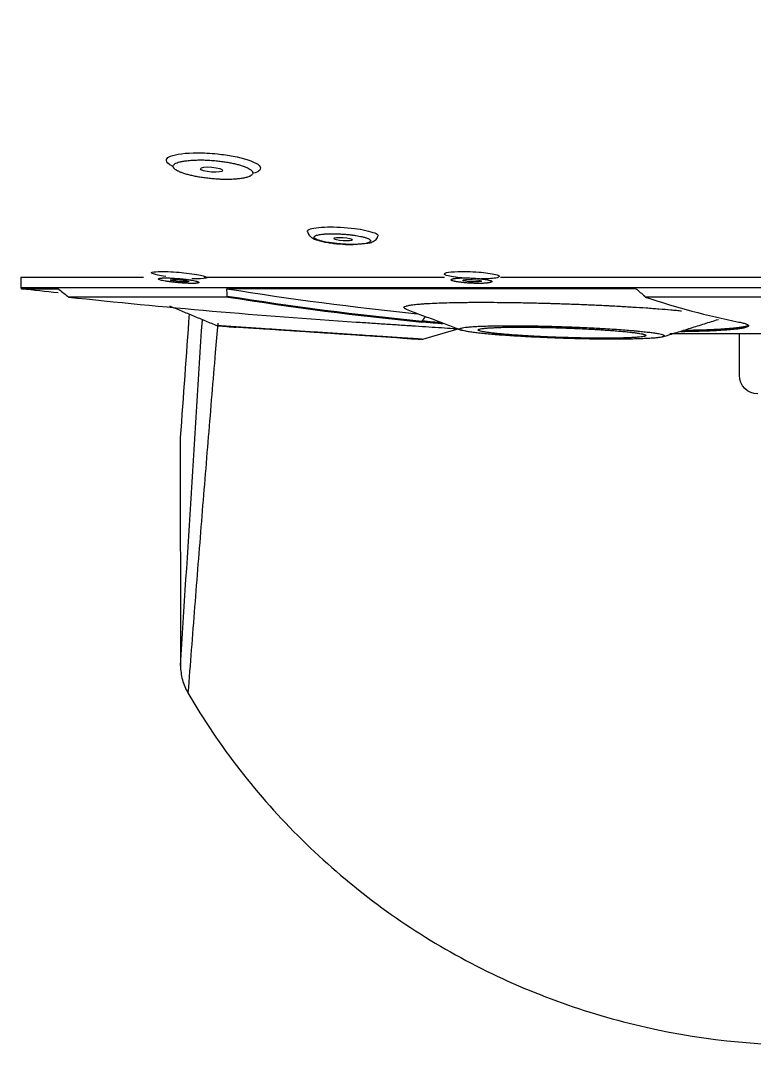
# Model space of a CAD drawing. Header units: inches. Extents: x 1105 to 1525, y -292 to 302.
# Drawn here: x 1203.21 to 1222.83, y 144.93 to 172.95 of the extents above; entities that cross this region are included whole.
import ezdxf

# ---------------------------------------------------------------- set-up
doc = ezdxf.new("R2010")
doc.units = ezdxf.units.IN
doc.header["$LTSCALE"] = 2.42
doc.header["$MEASUREMENT"] = 0
doc.header["$PDMODE"] = 3
doc.header["$PDSIZE"] = 0.3125
doc.layers.get('0').update_dxf_attribs({"linetype": 'CONTINUOUS'})
doc.layers.get('Defpoints').update_dxf_attribs({"linetype": 'CONTINUOUS'})
doc.layers.add('DIM', color=3, linetype='CONTINUOUS', lineweight=18)
doc.styles.get("Standard").update_dxf_attribs({"font": 'arial.ttf', "width": 0.8})
doc.dimstyles.new('ISO-25', dxfattribs={"dimtxt": 5, "dimasz": 2.5, "dimexe": 1.25, "dimexo": 0.625, "dimgap": 2, "dimtad": 1, "dimtih": 1, "dimtoh": 1, "dimdec": 1, "dimdsep": 46, "dimtxsty": 'Standard', "dimcen": 0, "dimclrd": 3, "dimclre": 3, "dimclrt": 4, "dimadec": 0, "dimazin": 0, "dimtfac": 1, "dimtdec": 1, "dimtmove": 0, "dimatfit": 3, "dimfxl": 1, "dimarcsym": 0})

# ---------------------------------------------------------------- blocks, each defined once
blk = doc.blocks.new('*D41')
at = {"layer": 'Defpoints', "color": 0, "transparency": 16777216}
for p in [(1166.209, 175.449), (1282.209, 175.449), (1282.209, 120.66)]:
    blk.add_point(p, dxfattribs=at)
at = {"layer": 'DIM', "color": 3, "lineweight": -2, "transparency": 16777216}
for p, q in [((1166.209, 174.824), (1166.209, 119.41)), ((1282.209, 174.824), (1282.209, 119.41)), ((1171.209, 120.66), (1217.979, 120.66)), ((1277.209, 120.66), (1230.438, 120.66))]:
    blk.add_line(p, q, dxfattribs=at)
at = {"layer": 'DIM', "color": 3, "transparency": 16777216}
for points in [[(1171.209, 121.493), (1171.209, 119.826), (1166.209, 120.66)], [(1277.209, 121.493), (1277.209, 119.826), (1282.209, 120.66)]]:
    blk.add_solid(points, dxfattribs=at)
at = {"layer": 'DIM', "color": 4, "transparency": 16777216, "insert": (1224.209, 120.66), "char_height": 5, "attachment_point": 5}
blk.add_mtext('116', dxfattribs=at)

msp = doc.modelspace()

# ---------------------------------------------------------------- linework, layer by layer
at = {"linetype": 'Continuous', "lineweight": 18, "extrusion": (-1, -2.22045e-16, 0)}
for p, q in [((1206.492, 166.074), (1203.209, 166.074)), ((1203.209, 166.074), (1203.209, 165.79)), ((1214.559, 166.074), (1208.12, 166.074)), ((1223.442, 166.074), (1216.058, 166.074)), ((1203.209, 165.79), (1203.228, 165.771)), ((1245.209, 165.79), (1203.209, 165.79)), ((1203.228, 165.771), (1204.206, 165.771)), ((1219.688, 165.771), (1208.726, 165.771)), ((1204.482, 165.546), (1204.453, 165.574)), ((1208.758, 165.546), (1204.482, 165.546)), ((1208.739, 165.574), (1208.758, 165.546)), ((1219.932, 165.546), (1219.923, 165.574)), ((1228.485, 165.546), (1219.932, 165.546)), ((1227.81, 164.56), (1220.601, 164.56)), ((1222.459, 163.449), (1222.459, 164.56)), ((1207.48, 161.781), (1207.48, 161.777)), ((1207.48, 161.781), (1207.486, 155.665))]:
    msp.add_line(p, q, dxfattribs=at)
at = {"linetype": 'Continuous', "lineweight": 18}
for radius, start, end in [(196.816, 263.88072, 264.16595), (197.316, 265.43023, 265.57124), (197.316, 266.87116, 267.00863)]:
    msp.add_arc((1224.209, 361.465), radius, start, end, dxfattribs=at)
at = {"linetype": 'Continuous', "lineweight": 18, "extrusion": (0, 0, -1)}
msp.add_arc((-1222.959, 163.449), 0.5, 270, 0, dxfattribs=at)
at = {"linetype": 'Continuous', "lineweight": 18}
for centre, major_axis, ratio in [((1208.319, 168.963), (-0.299, 0.025), 0.219973), ((1211.842, 167.098), (-0.249, 0.016), 0.172149), ((1207.455, 165.983), (0.249, -0.021), 0.101353), ((1215.299, 165.983), (0.25, -0.011), 0.124328)]:
    msp.add_ellipse(centre, major_axis=major_axis, ratio=ratio, dxfattribs=at)
for centre, major_axis, ratio, start_param, end_param in [((1222.508, 361.465), (0, 196.803), 0.660789, 3.035411, 3.074817), ((1224.689, 361.465), (0, 197.001), 0.980409, 3.036775, 3.076843), ((1222.378, 361.465), (0, -196.975), 0.660789, 6.178206, 6.218436), ((1222.378, 361.465), (0, -197.001), 0.660789, 6.178368, 6.218436), ((1226.52, 361.465), (0, 197.001), 0.31962, 3.036775, 3.076843), ((1208.552, 155.42), (0.865, 0.502), 0.150778, 3.03382, 3.265159)]:
    msp.add_ellipse(centre, major_axis=major_axis, ratio=ratio, start_param=start_param, end_param=end_param, dxfattribs=at)
for points, knots in [([(1207.274, 169.053), (1207.237, 169.071), (1207.205, 169.089), (1207.119, 169.15), (1207.097, 169.196), (1207.113, 169.238)], [0, 0, 0, 0, 0.281883, 0.281883, 1, 1, 1, 1]), ([(1208.442, 169.199), (1208.413, 169.202), (1208.356, 169.207), (1208.271, 169.213), (1208.188, 169.218), (1208.107, 169.221), (1208.027, 169.222), (1207.949, 169.221), (1207.873, 169.219), (1207.799, 169.215), (1207.726, 169.209), (1207.641, 169.2), (1207.55, 169.187), (1207.46, 169.169), (1207.389, 169.148), (1207.336, 169.123), (1207.302, 169.095), (1207.29, 169.071), (1207.288, 169.051), (1207.29, 169.037), (1207.294, 169.023), (1207.302, 169.009), (1207.313, 168.995), (1207.328, 168.981), (1207.345, 168.967), (1207.365, 168.953), (1207.389, 168.939), (1207.415, 168.925), (1207.445, 168.91), (1207.478, 168.896), (1207.514, 168.882), (1207.57, 168.862), (1207.65, 168.836), (1207.76, 168.807), (1207.879, 168.781), (1208.006, 168.758), (1208.142, 168.738), (1208.285, 168.722), (1208.428, 168.709), (1208.569, 168.701), (1208.704, 168.698), (1208.832, 168.7), (1208.955, 168.707), (1209.076, 168.718), (1209.189, 168.736), (1209.287, 168.759), (1209.359, 168.788), (1209.405, 168.821), (1209.422, 168.852), (1209.423, 168.878), (1209.419, 168.898), (1209.408, 168.918), (1209.391, 168.938), (1209.368, 168.958), (1209.339, 168.978), (1209.303, 168.997), (1209.262, 169.017), (1209.215, 169.037), (1209.15, 169.061), (1209.066, 169.088), (1208.958, 169.117), (1208.842, 169.142), (1208.716, 169.165), (1208.582, 169.184), (1208.489, 169.194), (1208.442, 169.199)], [0, 0, 0, 0, 0.012643, 0.025015, 0.037203, 0.049295, 0.061385, 0.073564, 0.085922, 0.098545, 0.111515, 0.124906, 0.146872, 0.167908, 0.188379, 0.208679, 0.229213, 0.250373, 0.259612, 0.268709, 0.277687, 0.286569, 0.29538, 0.304147, 0.312893, 0.321647, 0.330432, 0.339276, 0.348203, 0.357237, 0.366403, 0.375722, 0.397463, 0.418362, 0.438776, 0.459088, 0.479687, 0.500944, 0.522196, 0.542662, 0.562752, 0.582899, 0.603531, 0.62505, 0.650607, 0.675301, 0.699794, 0.724762, 0.750845, 0.764026, 0.776904, 0.78954, 0.802003, 0.814362, 0.826688, 0.839052, 0.851528, 0.864183, 0.877084, 0.89839, 0.918878, 0.938903, 0.958845, 0.979088, 1, 1, 1, 1]), ([(1209.622, 168.975), (1209.61, 168.942), (1209.574, 168.911), (1209.494, 168.878), (1209.471, 168.871), (1209.445, 168.863)], [0, 0, 0, 0, 0.747134, 0.747134, 1, 1, 1, 1]), ([(1210.884, 167.303), (1210.895, 167.266), (1210.923, 167.204), (1211.018, 167.121), (1211.162, 167.062), (1211.372, 167.016), (1211.567, 166.987), (1211.661, 166.978), (1211.701, 166.974)], [0, 0, 0, 0, 0.120407, 0.234745, 0.478688, 0.762673, 0.902341, 1, 1, 1, 1]), ([(1211.85, 166.965), (1211.873, 166.964), (1211.918, 166.961), (1211.984, 166.958), (1212.047, 166.957), (1212.108, 166.956), (1212.167, 166.957), (1212.223, 166.959), (1212.276, 166.962), (1212.326, 166.966), (1212.386, 166.973), (1212.45, 166.983), (1212.508, 166.997), (1212.549, 167.014), (1212.572, 167.034), (1212.577, 167.052), (1212.573, 167.068), (1212.563, 167.081), (1212.549, 167.093), (1212.528, 167.106), (1212.502, 167.118), (1212.471, 167.13), (1212.434, 167.142), (1212.392, 167.154), (1212.337, 167.167), (1212.269, 167.181), (1212.186, 167.196), (1212.097, 167.209), (1212.003, 167.22), (1211.904, 167.229), (1211.817, 167.235), (1211.745, 167.24), (1211.689, 167.242), (1211.636, 167.244), (1211.584, 167.245), (1211.534, 167.245), (1211.486, 167.244), (1211.439, 167.243), (1211.395, 167.241), (1211.351, 167.238), (1211.31, 167.234), (1211.26, 167.229), (1211.206, 167.221), (1211.153, 167.209), (1211.112, 167.196), (1211.084, 167.181), (1211.068, 167.165), (1211.064, 167.149), (1211.068, 167.135), (1211.076, 167.124), (1211.089, 167.113), (1211.106, 167.102), (1211.127, 167.091), (1211.153, 167.08), (1211.184, 167.069), (1211.22, 167.058), (1211.259, 167.047), (1211.313, 167.035), (1211.38, 167.02), (1211.464, 167.006), (1211.554, 166.993), (1211.648, 166.981), (1211.747, 166.972), (1211.815, 166.967), (1211.85, 166.965)], [0, 0, 0, 0, 0.014185, 0.027928, 0.041338, 0.054536, 0.067646, 0.080796, 0.094113, 0.107718, 0.121726, 0.146675, 0.171156, 0.195799, 0.221218, 0.247977, 0.262877, 0.277321, 0.291411, 0.305252, 0.318959, 0.332649, 0.346438, 0.360442, 0.374771, 0.395641, 0.415973, 0.43611, 0.456407, 0.477209, 0.498839, 0.510573, 0.522001, 0.533182, 0.54418, 0.555062, 0.565897, 0.576756, 0.587707, 0.598819, 0.610156, 0.621779, 0.642798, 0.663325, 0.683727, 0.704372, 0.725618, 0.747794, 0.761073, 0.774015, 0.786694, 0.799191, 0.811588, 0.823972, 0.836428, 0.849041, 0.861891, 0.875056, 0.896378, 0.917041, 0.937383, 0.957759, 0.97852, 1, 1, 1, 1]), ([(1212.47, 166.989), (1212.514, 166.992), (1212.597, 167.008), (1212.71, 167.066), (1212.757, 167.133), (1212.776, 167.175)], [0, 0, 0, 0, 0.314378, 0.648637, 1, 1, 1, 1]), ([(1211.701, 166.974), (1211.716, 166.973), (1211.834, 166.961), (1211.985, 166.952), (1212.095, 166.957), (1212.11, 166.957)], [0, 0, 0, 0, 0.111025, 0.877493, 1, 1, 1, 1]), ([(1207.09, 166.098), (1207.005, 166.11), (1206.927, 166.123), (1206.785, 166.152), (1206.713, 166.179), (1206.704, 166.196)], [0, 0, 0, 0, 0.350052, 0.350052, 1, 1, 1, 1]), ([(1215.019, 166.058), (1215.005, 166.06), (1214.99, 166.061), (1214.827, 166.078), (1214.647, 166.111), (1214.532, 166.156), (1214.545, 166.188), (1214.667, 166.216), (1214.792, 166.226), (1214.916, 166.231)], [0, 0, 0, 0, 0.030957, 0.030957, 0.382806, 0.382806, 0.734656, 0.734656, 1, 1, 1, 1]), ([(1214.916, 166.231), (1214.957, 166.232), (1214.997, 166.233), (1215.188, 166.233), (1215.455, 166.22), (1215.756, 166.188), (1215.935, 166.156), (1216.05, 166.111), (1216.037, 166.078), (1215.898, 166.047), (1215.7, 166.033), (1215.547, 166.033), (1215.546, 166.033), (1215.545, 166.033)], [0, 0, 0, 0, 0.057849, 0.057849, 0.293143, 0.293143, 0.528437, 0.528437, 0.763731, 0.763731, 0.999026, 0.999026, 1, 1, 1, 1]), ([(1207.023, 166.059), (1207.015, 166.059), (1207, 166.058), (1206.98, 166.056), (1206.962, 166.055), (1206.946, 166.053), (1206.932, 166.051), (1206.92, 166.048), (1206.911, 166.045), (1206.904, 166.042), (1206.898, 166.039), (1206.896, 166.035), (1206.895, 166.032), (1206.897, 166.025), (1206.909, 166.015), (1206.945, 166.001), (1207.001, 165.987), (1207.059, 165.976), (1207.108, 165.969), (1207.14, 165.964), (1207.173, 165.959), (1207.208, 165.954), (1207.244, 165.95), (1207.281, 165.945), (1207.319, 165.941), (1207.358, 165.937), (1207.398, 165.933), (1207.44, 165.93), (1207.506, 165.924), (1207.594, 165.918), (1207.696, 165.913), (1207.785, 165.911), (1207.843, 165.912), (1207.879, 165.913), (1207.9, 165.915), (1207.919, 165.917), (1207.934, 165.919), (1207.948, 165.921), (1207.959, 165.924), (1207.967, 165.927), (1207.973, 165.931), (1207.976, 165.935), (1207.977, 165.939), (1207.975, 165.946), (1207.963, 165.956), (1207.927, 165.97), (1207.873, 165.983), (1207.817, 165.994), (1207.775, 166.001), (1207.752, 166.005), (1207.728, 166.008), (1207.704, 166.012), (1207.679, 166.015), (1207.653, 166.019), (1207.627, 166.022), (1207.601, 166.025), (1207.574, 166.028), (1207.546, 166.031), (1207.518, 166.034), (1207.489, 166.037), (1207.46, 166.04), (1207.43, 166.042), (1207.384, 166.046), (1207.324, 166.051), (1207.252, 166.055), (1207.185, 166.058), (1207.125, 166.06), (1207.07, 166.06), (1207.038, 166.059), (1207.023, 166.059)], [0, 0, 0, 0, 0.010738, 0.021323, 0.031798, 0.042206, 0.052591, 0.062997, 0.073469, 0.084049, 0.09478, 0.105701, 0.116851, 0.128266, 0.161476, 0.192368, 0.222252, 0.252567, 0.263904, 0.275098, 0.286204, 0.297279, 0.30838, 0.319561, 0.33088, 0.342389, 0.354138, 0.366175, 0.378544, 0.411722, 0.442342, 0.471739, 0.50141, 0.512546, 0.523561, 0.534512, 0.545459, 0.556462, 0.567577, 0.578863, 0.590372, 0.602155, 0.614261, 0.626732, 0.660117, 0.691062, 0.720824, 0.750812, 0.759234, 0.767553, 0.775791, 0.783966, 0.792099, 0.80021, 0.80832, 0.81645, 0.82462, 0.832851, 0.841162, 0.849573, 0.858101, 0.866766, 0.875584, 0.897925, 0.919042, 0.939342, 0.959282, 0.979344, 1, 1, 1, 1]), ([(1208.195, 166.066), (1208.195, 166.064), (1208.195, 166.063), (1208.179, 166.047), (1208.055, 166.033), (1207.892, 166.033), (1207.841, 166.034), (1207.785, 166.037)], [0, 0, 0, 0, 0.047884, 0.047884, 0.776147, 0.776147, 1, 1, 1, 1]), ([(1215.009, 166.058), (1214.998, 166.058), (1214.978, 166.057), (1214.949, 166.056), (1214.921, 166.054), (1214.895, 166.052), (1214.872, 166.05), (1214.85, 166.047), (1214.83, 166.044), (1214.811, 166.041), (1214.795, 166.038), (1214.78, 166.034), (1214.767, 166.03), (1214.75, 166.023), (1214.734, 166.013), (1214.737, 165.999), (1214.762, 165.985), (1214.799, 165.974), (1214.835, 165.966), (1214.862, 165.961), (1214.891, 165.955), (1214.922, 165.951), (1214.956, 165.946), (1214.992, 165.941), (1215.03, 165.937), (1215.07, 165.933), (1215.113, 165.929), (1215.179, 165.923), (1215.267, 165.917), (1215.375, 165.912), (1215.478, 165.911), (1215.551, 165.912), (1215.599, 165.914), (1215.627, 165.915), (1215.653, 165.917), (1215.677, 165.919), (1215.7, 165.922), (1215.721, 165.924), (1215.74, 165.927), (1215.758, 165.93), (1215.774, 165.934), (1215.788, 165.937), (1215.801, 165.941), (1215.818, 165.948), (1215.833, 165.958), (1215.831, 165.972), (1215.807, 165.986), (1215.771, 165.996), (1215.742, 166.003), (1215.725, 166.007), (1215.707, 166.011), (1215.688, 166.014), (1215.668, 166.017), (1215.648, 166.021), (1215.626, 166.024), (1215.604, 166.027), (1215.581, 166.03), (1215.557, 166.033), (1215.532, 166.036), (1215.506, 166.039), (1215.479, 166.041), (1215.451, 166.044), (1215.408, 166.048), (1215.35, 166.052), (1215.277, 166.056), (1215.207, 166.059), (1215.138, 166.06), (1215.071, 166.06), (1215.029, 166.059), (1215.009, 166.058)], [0, 0, 0, 0, 0.010877, 0.021583, 0.032158, 0.042645, 0.053089, 0.063533, 0.074023, 0.084601, 0.095311, 0.106194, 0.117288, 0.128632, 0.16154, 0.192285, 0.222169, 0.252604, 0.265118, 0.277452, 0.28968, 0.301875, 0.314114, 0.326472, 0.339021, 0.351831, 0.364966, 0.378488, 0.411629, 0.442307, 0.47189, 0.501894, 0.512239, 0.522456, 0.532589, 0.542682, 0.55278, 0.562926, 0.573165, 0.583541, 0.594093, 0.604861, 0.615883, 0.627191, 0.660219, 0.691029, 0.720888, 0.751183, 0.759713, 0.768124, 0.776436, 0.784666, 0.792835, 0.800962, 0.809067, 0.817171, 0.825294, 0.833457, 0.841679, 0.84998, 0.858379, 0.866894, 0.875543, 0.897579, 0.918506, 0.938743, 0.958754, 0.979019, 1, 1, 1, 1]), ([(1213.531, 165.223), (1213.528, 165.225), (1213.525, 165.226), (1213.516, 165.229), (1213.512, 165.231), (1213.49, 165.242), (1213.468, 165.259), (1213.473, 165.274), (1213.49, 165.29), (1213.506, 165.297), (1213.534, 165.306), (1213.54, 165.308), (1213.553, 165.311), (1213.574, 165.317), (1213.598, 165.322), (1213.652, 165.331), (1213.737, 165.344), (1213.847, 165.355), (1213.939, 165.362), (1213.972, 165.365), (1214.023, 165.368), (1214.04, 165.37), (1214.076, 165.372), (1214.094, 165.373), (1214.187, 165.378), (1214.266, 165.382), (1214.435, 165.389), (1214.525, 165.392), (1214.716, 165.398), (1214.816, 165.4), (1214.949, 165.402), (1214.976, 165.402), (1215.03, 165.403), (1215.111, 165.404), (1215.195, 165.405), (1215.365, 165.406), (1215.482, 165.406), (1215.723, 165.406), (1215.847, 165.406), (1216.006, 165.404), (1216.039, 165.404), (1216.103, 165.404), (1216.136, 165.403), (1216.234, 165.402), (1216.3, 165.401), (1216.498, 165.398), (1216.766, 165.394), (1217.039, 165.387), (1217.245, 165.382), (1217.314, 165.38), (1217.419, 165.377), (1217.454, 165.376), (1217.523, 165.374), (1217.558, 165.373), (1217.733, 165.367), (1218.011, 165.358), (1218.422, 165.342), (1218.693, 165.329), (1218.861, 165.321), (1218.894, 165.319), (1218.961, 165.316), (1218.995, 165.314), (1219.094, 165.309), (1219.16, 165.306), (1219.354, 165.295), (1219.48, 165.287), (1219.727, 165.272), (1219.847, 165.264), (1220.023, 165.252), (1220.081, 165.248), (1220.195, 165.239), (1220.251, 165.235), (1220.416, 165.222), (1220.522, 165.213), (1220.674, 165.2), (1220.723, 165.196), (1220.82, 165.187), (1220.867, 165.182), (1220.913, 165.178)], [0, 0, 0, 0, 0.005494, 0.005494, 0.014965, 0.014965, 0.052851, 0.090737, 0.090737, 0.128623, 0.128623, 0.138094, 0.138094, 0.147566, 0.166509, 0.166509, 0.204395, 0.242281, 0.242281, 0.261224, 0.261224, 0.270695, 0.270695, 0.280167, 0.280167, 0.318053, 0.318053, 0.355939, 0.355939, 0.393825, 0.393825, 0.403296, 0.403296, 0.412768, 0.431711, 0.431711, 0.469597, 0.469597, 0.507482, 0.507482, 0.516954, 0.516954, 0.526425, 0.526425, 0.545368, 0.545368, 0.583254, 0.62114, 0.62114, 0.640083, 0.640083, 0.649555, 0.649555, 0.659026, 0.659026, 0.696912, 0.734798, 0.772684, 0.772684, 0.782156, 0.782156, 0.791627, 0.791627, 0.81057, 0.81057, 0.848456, 0.848456, 0.886342, 0.886342, 0.905285, 0.905285, 0.924228, 0.924228, 0.962114, 0.962114, 0.981057, 0.981057, 1, 1, 1, 1]), ([(1213.954, 164.416), (1213.954, 164.416), (1213.954, 164.416), (1213.952, 164.416), (1213.945, 164.416), (1213.929, 164.418), (1213.922, 164.418), (1213.907, 164.419), (1213.898, 164.42), (1213.868, 164.421), (1213.82, 164.425), (1213.756, 164.429), (1213.702, 164.432), (1213.673, 164.434), (1213.642, 164.436), (1213.621, 164.438), (1213.61, 164.438), (1213.555, 164.442), (1213.46, 164.448), (1213.352, 164.456), (1213.236, 164.463), (1213.175, 164.467), (1213.094, 164.473), (1213.077, 164.474), (1213.044, 164.476), (1213.027, 164.477), (1212.976, 164.48), (1212.941, 164.483), (1212.835, 164.49), (1212.689, 164.499), (1212.533, 164.51), (1212.414, 164.517), (1212.373, 164.52), (1212.291, 164.526), (1212.249, 164.528), (1212.123, 164.537), (1211.953, 164.548), (1211.78, 164.559), (1211.604, 164.571), (1211.515, 164.577), (1211.38, 164.586), (1211.335, 164.589), (1211.245, 164.595), (1211.2, 164.598), (1211.066, 164.606), (1210.977, 164.612), (1210.8, 164.624), (1210.712, 164.63), (1210.58, 164.639), (1210.537, 164.641), (1210.472, 164.646), (1210.45, 164.647), (1210.407, 164.65), (1210.299, 164.657), (1210.111, 164.67), (1209.95, 164.68), (1209.794, 164.69), (1209.717, 164.696), (1209.624, 164.702), (1209.606, 164.703), (1209.569, 164.705), (1209.515, 164.709), (1209.393, 164.717), (1209.295, 164.723), (1209.172, 164.732), (1209.113, 164.735), (1209.03, 164.741), (1209.003, 164.743), (1208.964, 164.745), (1208.951, 164.746), (1208.926, 164.748), (1208.864, 164.752), (1208.764, 164.758), (1208.691, 164.763), (1208.642, 164.767), (1208.618, 164.768), (1208.597, 164.77), (1208.584, 164.77), (1208.577, 164.771), (1208.546, 164.773), (1208.505, 164.776), (1208.481, 164.777), (1208.466, 164.778), (1208.463, 164.778), (1208.463, 164.778)], [0, 0, 0, 0, 0.006029, 0.006029, 0.037191, 0.037191, 0.052772, 0.052772, 0.068353, 0.068353, 0.099516, 0.130678, 0.130678, 0.146259, 0.15405, 0.15405, 0.16184, 0.16184, 0.193003, 0.224165, 0.224165, 0.255327, 0.255327, 0.263118, 0.263118, 0.270909, 0.270909, 0.28649, 0.28649, 0.317652, 0.348814, 0.348814, 0.364395, 0.364395, 0.379977, 0.379977, 0.411139, 0.442301, 0.442301, 0.473464, 0.473464, 0.489045, 0.489045, 0.504626, 0.504626, 0.535788, 0.535788, 0.566951, 0.566951, 0.582532, 0.582532, 0.590322, 0.590322, 0.598113, 0.629275, 0.660437, 0.660437, 0.6916, 0.6916, 0.69939, 0.69939, 0.707181, 0.722762, 0.753924, 0.753924, 0.785087, 0.785087, 0.800668, 0.800668, 0.808458, 0.808458, 0.816249, 0.847411, 0.878574, 0.878574, 0.894155, 0.901945, 0.901945, 0.909736, 0.909736, 0.940898, 0.972061, 0.972061, 1, 1, 1, 1]), ([(1212.192, 164.877), (1212.333, 164.868), (1212.472, 164.859), (1212.746, 164.84), (1213.016, 164.823), (1213.277, 164.805), (1213.469, 164.793), (1213.564, 164.786), (1213.658, 164.78), (1213.721, 164.776), (1213.752, 164.774), (1213.906, 164.764), (1214.145, 164.748), (1214.48, 164.726), (1214.688, 164.712), (1214.837, 164.702), (1214.892, 164.699), (1214.946, 164.695), (1214.952, 164.695)], [0, 0, 0, 0, 0.132205, 0.132205, 0.26441, 0.396616, 0.396616, 0.462718, 0.495769, 0.495769, 0.528821, 0.528821, 0.661026, 0.793231, 0.925436, 0.925436, 0.991539, 1, 1, 1, 1]), ([(1214.527, 164.826), (1214.433, 164.834), (1214.342, 164.842), (1214.202, 164.854), (1214.151, 164.859), (1214.051, 164.868), (1214.002, 164.872), (1213.955, 164.877)], [0, 0, 0, 0, 0.460625, 0.460625, 0.730313, 0.730313, 1, 1, 1, 1]), ([(1214.45, 164.86), (1214.383, 164.865), (1214.212, 164.88), (1214.051, 164.894), (1213.956, 164.903)], [0, 0, 0, 0, 0.381763, 1, 1, 1, 1]), ([(1215.224, 164.746), (1215.186, 164.742), (1215.151, 164.739), (1215.092, 164.731), (1215.066, 164.727), (1215.024, 164.718), (1215.007, 164.714), (1214.991, 164.708), (1214.988, 164.707), (1214.983, 164.704), (1214.981, 164.703), (1214.975, 164.7), (1214.972, 164.697), (1214.967, 164.69), (1214.968, 164.679), (1214.986, 164.669), (1215.006, 164.66), (1215.014, 164.657), (1215.032, 164.652), (1215.042, 164.649), (1215.074, 164.64), (1215.126, 164.629), (1215.194, 164.617), (1215.27, 164.605), (1215.313, 164.6), (1215.383, 164.591), (1215.407, 164.588), (1215.458, 164.582), (1215.484, 164.579), (1215.565, 164.57), (1215.679, 164.558), (1215.807, 164.547), (1215.907, 164.538), (1215.941, 164.536), (1215.994, 164.531), (1216.011, 164.53), (1216.047, 164.527), (1216.137, 164.52), (1216.305, 164.509), (1216.462, 164.499), (1216.624, 164.489), (1216.706, 164.484), (1216.813, 164.478), (1216.834, 164.477), (1216.877, 164.475), (1216.899, 164.474), (1216.963, 164.471), (1217.007, 164.469), (1217.137, 164.462), (1217.312, 164.455), (1217.491, 164.448), (1217.625, 164.443), (1217.67, 164.442), (1217.738, 164.439), (1217.761, 164.439), (1217.806, 164.437), (1217.828, 164.436), (1217.941, 164.433), (1218.12, 164.428), (1218.295, 164.424), (1218.469, 164.421), (1218.555, 164.42), (1218.726, 164.418), (1218.809, 164.417), (1218.971, 164.416), (1219.05, 164.416), (1219.203, 164.416), (1219.277, 164.416), (1219.384, 164.418), (1219.42, 164.418), (1219.489, 164.419), (1219.523, 164.42), (1219.623, 164.421), (1219.748, 164.425), (1219.861, 164.429), (1219.941, 164.432), (1219.98, 164.434), (1220.016, 164.436), (1220.04, 164.438), (1220.052, 164.438), (1220.11, 164.442), (1220.195, 164.448), (1220.263, 164.456), (1220.323, 164.463), (1220.349, 164.467), (1220.376, 164.473), (1220.381, 164.474), (1220.391, 164.476), (1220.396, 164.477), (1220.409, 164.48), (1220.416, 164.483), (1220.435, 164.49), (1220.451, 164.499), (1220.45, 164.51), (1220.443, 164.517), (1220.44, 164.52), (1220.431, 164.526), (1220.425, 164.528), (1220.405, 164.537), (1220.37, 164.548), (1220.319, 164.559), (1220.259, 164.571), (1220.225, 164.577), (1220.168, 164.586), (1220.147, 164.589), (1220.105, 164.595), (1220.082, 164.598), (1220.013, 164.606), (1219.913, 164.618), (1219.798, 164.63), (1219.707, 164.639), (1219.676, 164.641), (1219.628, 164.646), (1219.611, 164.647), (1219.579, 164.65), (1219.495, 164.657), (1219.339, 164.67), (1219.19, 164.68), (1219.037, 164.69), (1218.958, 164.696), (1218.856, 164.702), (1218.835, 164.703), (1218.794, 164.705), (1218.732, 164.709), (1218.585, 164.717), (1218.457, 164.723), (1218.284, 164.732), (1218.197, 164.735), (1218.063, 164.741), (1218.018, 164.743), (1217.951, 164.745), (1217.928, 164.746), (1217.883, 164.748), (1217.861, 164.749), (1217.748, 164.753), (1217.569, 164.758), (1217.391, 164.763), (1217.258, 164.767), (1217.191, 164.768), (1217.125, 164.77), (1217.081, 164.77), (1217.059, 164.771), (1216.949, 164.773), (1216.777, 164.776), (1216.611, 164.777), (1216.449, 164.778), (1216.37, 164.779), (1216.254, 164.778), (1216.216, 164.778), (1216.141, 164.778), (1216.104, 164.778), (1215.996, 164.777), (1215.858, 164.775), (1215.732, 164.771), (1215.642, 164.769), (1215.598, 164.767), (1215.556, 164.765), (1215.528, 164.764), (1215.515, 164.764), (1215.448, 164.761), (1215.398, 164.758), (1215.305, 164.752), (1215.263, 164.749), (1215.224, 164.746)], [0, 0, 0, 0, 0.015625, 0.015625, 0.03125, 0.03125, 0.046875, 0.046875, 0.050781, 0.050781, 0.054687, 0.054687, 0.0625, 0.0625, 0.078125, 0.09375, 0.09375, 0.101562, 0.101562, 0.109375, 0.109375, 0.125, 0.140625, 0.140625, 0.15625, 0.15625, 0.164062, 0.164062, 0.171875, 0.171875, 0.1875, 0.203125, 0.203125, 0.210937, 0.210937, 0.214844, 0.214844, 0.21875, 0.234375, 0.25, 0.25, 0.265625, 0.265625, 0.269531, 0.269531, 0.273437, 0.273437, 0.28125, 0.28125, 0.296875, 0.3125, 0.3125, 0.320312, 0.320312, 0.324219, 0.324219, 0.328125, 0.328125, 0.34375, 0.359375, 0.359375, 0.375, 0.375, 0.390625, 0.390625, 0.40625, 0.40625, 0.421875, 0.421875, 0.429687, 0.429687, 0.4375, 0.4375, 0.453125, 0.46875, 0.46875, 0.476562, 0.480469, 0.480469, 0.484375, 0.484375, 0.5, 0.515625, 0.515625, 0.53125, 0.53125, 0.535156, 0.535156, 0.539062, 0.539062, 0.546875, 0.546875, 0.5625, 0.578125, 0.578125, 0.585937, 0.585937, 0.59375, 0.59375, 0.609375, 0.625, 0.625, 0.640625, 0.640625, 0.648437, 0.648437, 0.65625, 0.65625, 0.671875, 0.6875, 0.6875, 0.695312, 0.695312, 0.699219, 0.699219, 0.703125, 0.71875, 0.734375, 0.734375, 0.75, 0.75, 0.753906, 0.753906, 0.757812, 0.765625, 0.78125, 0.78125, 0.796875, 0.796875, 0.804687, 0.804687, 0.808594, 0.808594, 0.8125, 0.8125, 0.828125, 0.84375, 0.84375, 0.851562, 0.855469, 0.855469, 0.859375, 0.859375, 0.875, 0.890625, 0.890625, 0.90625, 0.90625, 0.914062, 0.914062, 0.921875, 0.921875, 0.9375, 0.953125, 0.953125, 0.960937, 0.964844, 0.964844, 0.96875, 0.96875, 0.984375, 0.984375, 1, 1, 1, 1]), ([(1222.446, 164.877), (1222.492, 164.868), (1222.532, 164.859), (1222.6, 164.84), (1222.655, 164.823), (1222.687, 164.805), (1222.702, 164.793), (1222.707, 164.786), (1222.708, 164.78), (1222.709, 164.776), (1222.708, 164.774), (1222.705, 164.764), (1222.697, 164.756), (1222.667, 164.741), (1222.626, 164.726), (1222.561, 164.712), (1222.503, 164.702), (1222.471, 164.697), (1222.436, 164.693), (1222.413, 164.69), (1222.4, 164.688), (1222.337, 164.681), (1222.224, 164.669), (1222.023, 164.654), (1221.868, 164.646), (1221.744, 164.64), (1221.68, 164.637), (1221.613, 164.634), (1221.567, 164.633), (1221.544, 164.632), (1221.428, 164.628), (1221.233, 164.622), (1221.018, 164.618), (1220.904, 164.616), (1220.9, 164.616)], [0, 0, 0, 0, 0.071225, 0.071225, 0.14245, 0.213675, 0.213675, 0.249288, 0.267094, 0.267094, 0.2849, 0.2849, 0.356125, 0.356125, 0.42735, 0.498576, 0.498576, 0.534188, 0.551994, 0.551994, 0.569801, 0.569801, 0.641026, 0.712251, 0.783476, 0.783476, 0.819088, 0.836895, 0.836895, 0.854701, 0.854701, 0.925926, 0.997151, 1, 1, 1, 1]), ([(1222.676, 164.774), (1222.674, 164.773), (1222.672, 164.772), (1222.665, 164.77), (1222.65, 164.764), (1222.632, 164.759), (1222.592, 164.749), (1222.526, 164.736), (1222.437, 164.724), (1222.336, 164.713), (1222.28, 164.707), (1222.202, 164.701), (1222.186, 164.699), (1222.154, 164.697), (1222.104, 164.693), (1222.052, 164.689), (1221.943, 164.682), (1221.788, 164.673), (1221.526, 164.662), (1221.331, 164.657), (1221.15, 164.653), (1221.07, 164.652), (1220.988, 164.651)], [0, 0, 0, 0, 0.014416, 0.014416, 0.043363, 0.101257, 0.101257, 0.217045, 0.332832, 0.332832, 0.44862, 0.44862, 0.477567, 0.477567, 0.506514, 0.564407, 0.564407, 0.680195, 0.795983, 0.91177, 0.91177, 1, 1, 1, 1]), ([(1210.625, 164.629), (1210.553, 164.634), (1210.413, 164.643), (1210.212, 164.657), (1210.083, 164.665), (1209.989, 164.671), (1209.958, 164.673), (1209.897, 164.677), (1209.867, 164.679), (1209.78, 164.685), (1209.668, 164.693), (1209.566, 164.699), (1209.493, 164.704), (1209.458, 164.706), (1209.424, 164.709), (1209.401, 164.71), (1209.39, 164.711), (1209.336, 164.714), (1209.256, 164.72), (1209.156, 164.726), (1209.102, 164.73), (1209.066, 164.732), (1209.055, 164.733), (1209.035, 164.734), (1209.025, 164.735), (1209, 164.737), (1208.974, 164.738), (1208.962, 164.739), (1208.959, 164.739), (1208.959, 164.739), (1208.959, 164.739)], [0, 0, 0, 0, 0.075048, 0.150096, 0.225143, 0.225143, 0.262667, 0.262667, 0.300191, 0.300191, 0.375239, 0.450287, 0.450287, 0.487811, 0.506573, 0.506573, 0.525335, 0.525335, 0.600382, 0.67543, 0.750478, 0.750478, 0.788002, 0.788002, 0.825526, 0.825526, 0.900574, 0.975621, 0.975621, 1, 1, 1, 1]), ([(1213.459, 164.442), (1213.459, 164.442), (1213.455, 164.443), (1213.432, 164.444), (1213.401, 164.446), (1213.377, 164.448), (1213.372, 164.448), (1213.362, 164.449), (1213.345, 164.45), (1213.327, 164.451), (1213.288, 164.454), (1213.23, 164.457), (1213.158, 164.462), (1213.1, 164.466), (1213.079, 164.467), (1213.037, 164.47), (1213.015, 164.472), (1212.948, 164.476), (1212.853, 164.482), (1212.747, 164.489), (1212.664, 164.495), (1212.636, 164.497), (1212.578, 164.5), (1212.549, 164.502), (1212.458, 164.508), (1212.334, 164.516), (1212.139, 164.529), (1212.002, 164.538), (1211.915, 164.544), (1211.897, 164.545), (1211.862, 164.548), (1211.844, 164.549), (1211.791, 164.552), (1211.755, 164.555), (1211.647, 164.562), (1211.503, 164.571), (1211.357, 164.581), (1211.247, 164.588), (1211.21, 164.591), (1211.136, 164.596), (1211.099, 164.598), (1210.988, 164.605), (1210.841, 164.615), (1210.697, 164.625), (1210.625, 164.629)], [0, 0, 0, 0, 0.036006, 0.089561, 0.143116, 0.143116, 0.156505, 0.156505, 0.169894, 0.196671, 0.196671, 0.250227, 0.303782, 0.303782, 0.33056, 0.33056, 0.357337, 0.357337, 0.410892, 0.464448, 0.464448, 0.491225, 0.491225, 0.518003, 0.518003, 0.571558, 0.625113, 0.678669, 0.678669, 0.692057, 0.692057, 0.705446, 0.705446, 0.732224, 0.732224, 0.785779, 0.839334, 0.839334, 0.866112, 0.866112, 0.89289, 0.89289, 0.946445, 1, 1, 1, 1]), ([(1219.299, 164.629), (1219.246, 164.634), (1219.137, 164.643), (1218.96, 164.657), (1218.834, 164.665), (1218.737, 164.671), (1218.704, 164.673), (1218.636, 164.677), (1218.603, 164.679), (1218.501, 164.685), (1218.362, 164.693), (1218.22, 164.699), (1218.112, 164.704), (1218.057, 164.706), (1218.002, 164.709), (1217.966, 164.71), (1217.947, 164.711), (1217.855, 164.714), (1217.707, 164.72), (1217.488, 164.726), (1217.342, 164.73), (1217.233, 164.732), (1217.197, 164.733), (1217.125, 164.734), (1217.089, 164.735), (1216.984, 164.737), (1216.845, 164.738), (1216.713, 164.739), (1216.615, 164.739), (1216.583, 164.739), (1216.519, 164.739), (1216.488, 164.739), (1216.396, 164.739), (1216.277, 164.738), (1216.114, 164.735), (1216.015, 164.732), (1215.945, 164.729), (1215.922, 164.728), (1215.878, 164.726), (1215.857, 164.725), (1215.795, 164.722), (1215.72, 164.717), (1215.657, 164.712), (1215.615, 164.707), (1215.602, 164.706), (1215.583, 164.703), (1215.577, 164.702), (1215.566, 164.701), (1215.538, 164.697), (1215.498, 164.689), (1215.466, 164.677), (1215.458, 164.669), (1215.459, 164.663), (1215.46, 164.661), (1215.463, 164.656), (1215.466, 164.654), (1215.477, 164.648), (1215.498, 164.639), (1215.534, 164.629), (1215.566, 164.622), (1215.578, 164.62), (1215.603, 164.615), (1215.616, 164.612), (1215.659, 164.605), (1215.722, 164.596), (1215.797, 164.586), (1215.858, 164.579), (1215.89, 164.575), (1215.923, 164.571), (1215.946, 164.569), (1215.958, 164.568), (1216.016, 164.562), (1216.115, 164.552), (1216.278, 164.538), (1216.396, 164.53), (1216.473, 164.524), (1216.488, 164.523), (1216.52, 164.521), (1216.535, 164.52), (1216.583, 164.517), (1216.615, 164.514), (1216.713, 164.508), (1216.845, 164.5), (1216.983, 164.493), (1217.089, 164.488), (1217.124, 164.486), (1217.196, 164.482), (1217.232, 164.481), (1217.341, 164.476), (1217.487, 164.47), (1217.707, 164.462), (1217.854, 164.458), (1217.965, 164.455), (1218.002, 164.454), (1218.075, 164.452), (1218.111, 164.451), (1218.22, 164.449), (1218.362, 164.446), (1218.5, 164.444), (1218.603, 164.443), (1218.636, 164.443), (1218.703, 164.443), (1218.737, 164.442), (1218.835, 164.442), (1218.961, 164.442), (1219.138, 164.444), (1219.247, 164.446), (1219.313, 164.448), (1219.326, 164.448), (1219.351, 164.449), (1219.389, 164.45), (1219.425, 164.451), (1219.495, 164.454), (1219.582, 164.457), (1219.658, 164.462), (1219.71, 164.466), (1219.727, 164.467), (1219.759, 164.47), (1219.774, 164.472), (1219.816, 164.476), (1219.865, 164.482), (1219.901, 164.489), (1219.922, 164.495), (1219.929, 164.497), (1219.94, 164.5), (1219.944, 164.502), (1219.955, 164.508), (1219.962, 164.516), (1219.951, 164.529), (1219.93, 164.538), (1219.912, 164.544), (1219.908, 164.545), (1219.9, 164.548), (1219.896, 164.549), (1219.882, 164.552), (1219.872, 164.555), (1219.84, 164.562), (1219.791, 164.571), (1219.728, 164.581), (1219.676, 164.588), (1219.658, 164.591), (1219.62, 164.596), (1219.6, 164.598), (1219.539, 164.605), (1219.451, 164.615), (1219.351, 164.625), (1219.299, 164.629)], [0, 0, 0, 0, 0.015625, 0.03125, 0.046875, 0.046875, 0.054688, 0.054688, 0.0625, 0.0625, 0.078125, 0.09375, 0.09375, 0.101563, 0.105469, 0.105469, 0.109375, 0.109375, 0.125, 0.140625, 0.15625, 0.15625, 0.164063, 0.164063, 0.171875, 0.171875, 0.1875, 0.203125, 0.203125, 0.210938, 0.210938, 0.21875, 0.21875, 0.234375, 0.25, 0.265625, 0.265625, 0.273438, 0.273438, 0.28125, 0.28125, 0.296875, 0.3125, 0.3125, 0.320313, 0.320313, 0.324219, 0.324219, 0.328125, 0.34375, 0.359375, 0.375, 0.375, 0.382813, 0.382813, 0.390625, 0.390625, 0.40625, 0.421875, 0.421875, 0.429688, 0.429688, 0.4375, 0.4375, 0.453125, 0.46875, 0.46875, 0.476563, 0.480469, 0.480469, 0.484375, 0.484375, 0.5, 0.515625, 0.53125, 0.53125, 0.535156, 0.535156, 0.539063, 0.539063, 0.546875, 0.546875, 0.5625, 0.578125, 0.578125, 0.585938, 0.585938, 0.59375, 0.59375, 0.609375, 0.625, 0.640625, 0.640625, 0.648438, 0.648438, 0.65625, 0.65625, 0.671875, 0.6875, 0.6875, 0.695313, 0.695313, 0.703125, 0.703125, 0.71875, 0.734375, 0.75, 0.75, 0.753906, 0.753906, 0.757813, 0.765625, 0.765625, 0.78125, 0.796875, 0.796875, 0.804688, 0.804688, 0.8125, 0.8125, 0.828125, 0.84375, 0.84375, 0.851563, 0.851563, 0.859375, 0.859375, 0.875, 0.890625, 0.90625, 0.90625, 0.910156, 0.910156, 0.914063, 0.914063, 0.921875, 0.921875, 0.9375, 0.953125, 0.953125, 0.960938, 0.960938, 0.96875, 0.96875, 0.984375, 1, 1, 1, 1]), ([(1207.486, 155.665), (1207.486, 155.602), (1207.49, 155.538), (1207.507, 155.412), (1207.52, 155.349), (1207.553, 155.225), (1207.574, 155.165), (1207.624, 155.047), (1207.652, 154.99), (1207.684, 154.935)], [0, 0, 0, 0, 0.25, 0.25, 0.5, 0.5, 0.75, 0.75, 1, 1, 1, 1]), ([(1207.684, 154.935), (1208.518, 153.497), (1209.55, 152.172), (1211.33, 150.415), (1211.962, 149.867), (1213.293, 148.86), (1213.992, 148.4), (1216.172, 147.167), (1217.738, 146.539), (1220.975, 145.698), (1222.647, 145.486), (1225.982, 145.503), (1227.645, 145.733), (1230.853, 146.601), (1232.397, 147.239), (1235.259, 148.887), (1236.575, 149.899), (1238.902, 152.217), (1239.913, 153.523), (1240.733, 154.935)], [0, 0, 0, 0, 0.125, 0.125, 0.1875, 0.1875, 0.25, 0.25, 0.375, 0.375, 0.5, 0.5, 0.625, 0.625, 0.75, 0.75, 0.875, 0.875, 1, 1, 1, 1])]:
    msp.add_open_spline(points, degree=3, knots=knots, dxfattribs=at)
at = {"linetype": 'Continuous', "lineweight": 13}
for points, knots in [([(1207.113, 169.238), (1207.126, 169.271), (1207.162, 169.301), (1207.354, 169.379), (1207.636, 169.414), (1208.094, 169.414), (1208.287, 169.403), (1208.475, 169.384)], [0, 0, 0, 0, 0.219382, 0.219382, 0.719351, 0.719351, 1, 1, 1, 1]), ([(1208.475, 169.384), (1208.623, 169.369), (1208.767, 169.348), (1209.184, 169.269), (1209.444, 169.183), (1209.615, 169.062), (1209.637, 169.016), (1209.622, 168.975)], [0, 0, 0, 0, 0.220021, 0.220021, 0.721589, 0.721589, 1, 1, 1, 1]), ([(1210.883, 167.302), (1210.879, 167.329), (1210.906, 167.355), (1211.062, 167.405), (1211.287, 167.426), (1211.714, 167.426), (1212.019, 167.404), (1212.435, 167.344), (1212.644, 167.291), (1212.767, 167.224), (1212.783, 167.199), (1212.776, 167.176)], [0, 0, 0, 0, 0.144988, 0.144988, 0.387928, 0.387928, 0.630867, 0.630867, 0.873807, 0.873807, 1, 1, 1, 1]), ([(1206.704, 166.196), (1206.703, 166.199), (1206.703, 166.202), (1206.716, 166.216), (1206.796, 166.227), (1206.89, 166.231)], [0, 0, 0, 0, 0.150847, 0.150847, 1, 1, 1, 1]), ([(1206.89, 166.231), (1206.915, 166.232), (1206.942, 166.233), (1207.093, 166.233), (1207.347, 166.219), (1207.678, 166.188), (1207.913, 166.155), (1208.121, 166.112), (1208.197, 166.082), (1208.195, 166.066)], [0, 0, 0, 0, 0.067158, 0.067158, 0.385072, 0.385072, 0.702986, 0.702986, 1, 1, 1, 1]), ([(1208.484, 164.846), (1208.461, 164.583), (1208.407, 163.945), (1208.322, 162.93), (1208.229, 161.8), (1208.136, 160.666), (1208.044, 159.528), (1207.953, 158.385), (1207.863, 157.239), (1207.773, 156.088), (1207.713, 155.32), (1207.684, 154.935)], [0, 0, 0, 0, 0.079484, 0.193012, 0.306979, 0.421384, 0.536229, 0.651513, 0.767236, 0.883398, 1, 1, 1, 1])]:
    msp.add_open_spline(points, degree=3, knots=knots, dxfattribs=at)
at = {"linetype": 'Continuous', "lineweight": 18}
for points, degree in [([(1204.206, 165.771), (1204.288, 165.705), (1204.37, 165.64), (1204.453, 165.574)], 3), ([(1208.739, 165.574), (1208.734, 165.64), (1208.73, 165.705), (1208.726, 165.771)], 3), ([(1219.688, 165.771), (1219.766, 165.705), (1219.845, 165.64), (1219.923, 165.574)], 3), ([(1207.19, 165.311), (1208.472, 164.775)], 1), ([(1207.717, 165.093), (1207.638, 163.989), (1207.559, 162.886), (1207.48, 161.781)], 3), ([(1213.528, 165.224), (1215.015, 164.657)], 1), ([(1213.956, 164.903), (1213.988, 164.943), (1214.021, 164.984), (1214.053, 165.024)], 3), ([(1220.409, 164.481), (1221.897, 164.948)], 1), ([(1213.945, 164.413), (1214.922, 164.692)], 1), ([(1214.922, 164.692), (1215.013, 164.657)], 1)]:
    msp.add_open_spline(points, degree=degree, dxfattribs=at)
at = {"linetype": 'Continuous', "lineweight": 13}
msp.add_open_spline([(1207.486, 155.665), (1207.681, 158.749), (1207.875, 161.839), (1208.07, 164.935)], degree=3, dxfattribs=at)

# ---------------------------------------------------------------- dimensions: what is measured, and where the dimension line sits
at = {"layer": 'DIM'}
dim = msp.add_linear_dim(base=(1282.209, 120.66), p1=(1166.209, 175.449), p2=(1282.209, 175.449), dimstyle='ISO-25', override={"dimasz": 5, "dimtad": 0}, dxfattribs=at)
dim.commit()
dim.dimension.update_dxf_attribs({"geometry": '*D41', "text_midpoint": (1224.209, 120.66)})

doc.saveas('drawing.dxf')
